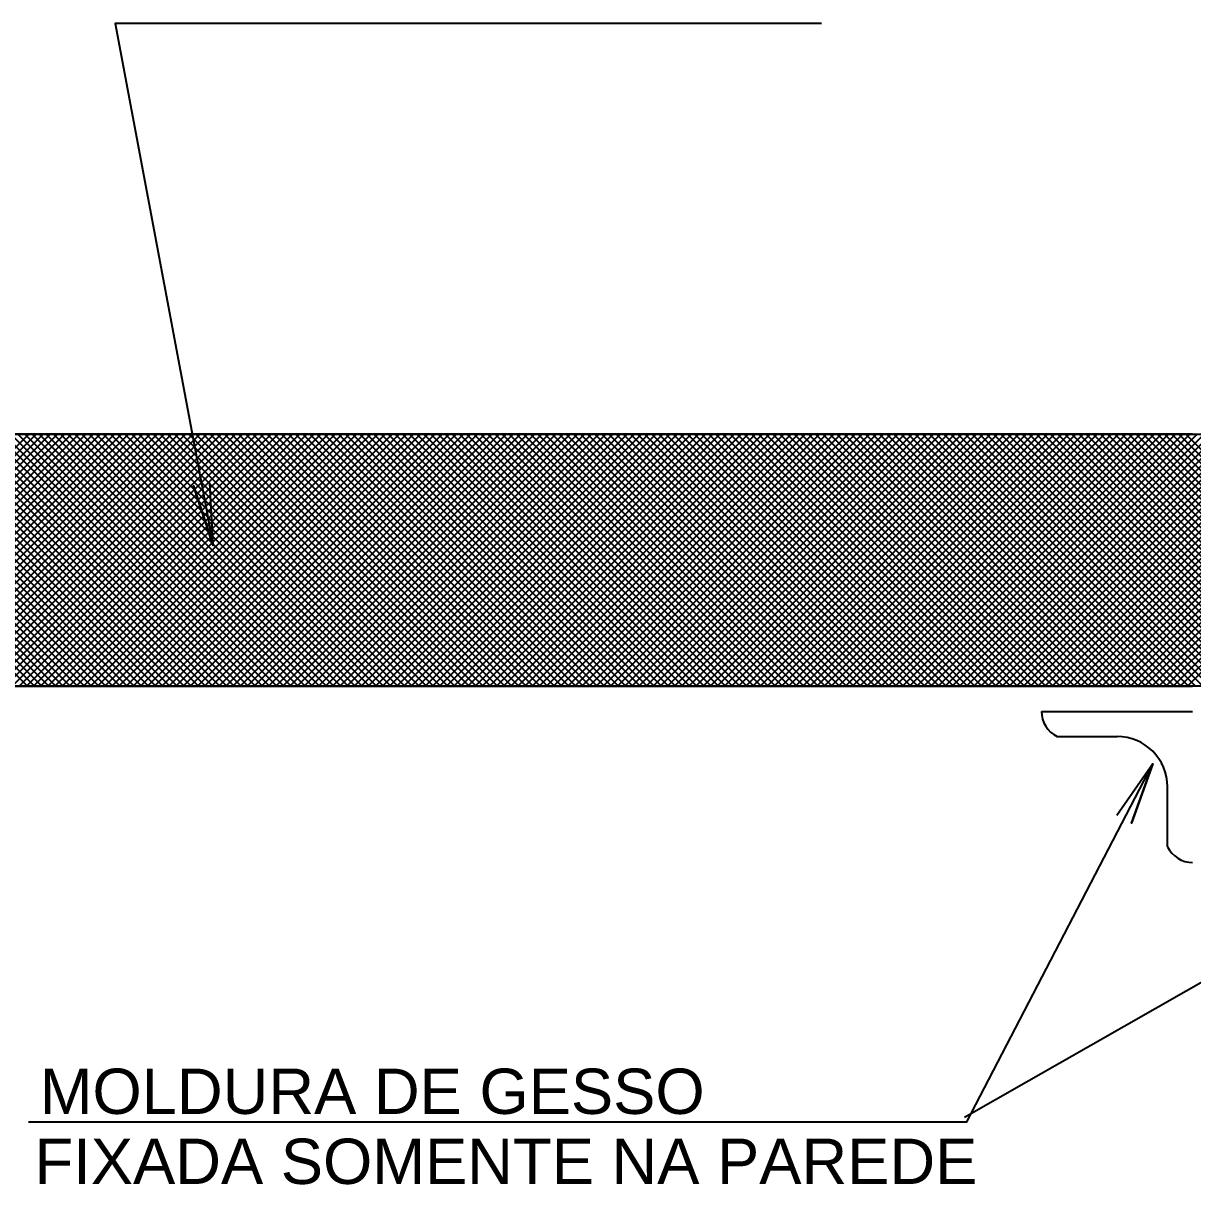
# Model space of a CAD drawing. Extents: x 0 to 119, y 0 to 84.
# Drawn here: x 80.808 to 83.13, y 52.629 to 54.935 of the extents above; entities that cross this region are included whole.
import ezdxf

# ---------------------------------------------------------------- set-up
doc = ezdxf.new("R2010")
doc.units = 0
doc.header["$MEASUREMENT"] = 0
for name, color, linetype in [('29', 9, 'CONTINUOUS'), ('3', 7, 'CONTINUOUS'), ('6', 178, 'CONTINUOUS')]:
    doc.layers.add(name, color=color, linetype=linetype)
doc.styles.add('TQS_ARIAL', font='arial.ttf')

msp = doc.modelspace()

# ---------------------------------------------------------------- linework, layer by layer
at = {"layer": '29', "color": 9, "linetype": 'Continuous'}
for p, q in [((80.31632, 54.118821), (80.81632, 53.618821)), ((80.319173, 53.618821), (80.819173, 54.118821)), ((80.330462, 54.118821), (80.830462, 53.618821)), ((80.333315, 53.618821), (80.833315, 54.118821)), ((80.344604, 54.118821), (80.844604, 53.618821)), ((80.347458, 53.618821), (80.847458, 54.118821)), ((80.358746, 54.118821), (80.858746, 53.618821)), ((80.3616, 53.618821), (80.8616, 54.118821)), ((80.372889, 54.118821), (80.872889, 53.618821)), ((80.375742, 53.618821), (80.875742, 54.118821)), ((80.387031, 54.118821), (80.887031, 53.618821)), ((80.389884, 53.618821), (80.889884, 54.118821)), ((80.401173, 54.118821), (80.901173, 53.618821)), ((80.404026, 53.618821), (80.904026, 54.118821)), ((80.415315, 54.118821), (80.915315, 53.618821)), ((80.418168, 53.618821), (80.918168, 54.118821)), ((80.429457, 54.118821), (80.929457, 53.618821)), ((80.43231, 53.618821), (80.93231, 54.118821)), ((80.443599, 54.118821), (80.943599, 53.618821)), ((80.446452, 53.618821), (80.946452, 54.118821)), ((80.457741, 54.118821), (80.957741, 53.618821)), ((80.460595, 53.618821), (80.960595, 54.118821)), ((80.471884, 54.118821), (80.971884, 53.618821)), ((80.474737, 53.618821), (80.974737, 54.118821)), ((80.486026, 54.118821), (80.986026, 53.618821)), ((80.488879, 53.618821), (80.988879, 54.118821)), ((80.500168, 54.118821), (81.000168, 53.618821)), ((80.503021, 53.618821), (81.003021, 54.118821)), ((80.51431, 54.118821), (81.01431, 53.618821)), ((80.517163, 53.618821), (81.017163, 54.118821)), ((80.528452, 54.118821), (81.028452, 53.618821)), ((80.531305, 53.618821), (81.031305, 54.118821)), ((80.542594, 54.118821), (81.042594, 53.618821)), ((80.545447, 53.618821), (81.045447, 54.118821)), ((80.556736, 54.118821), (81.056736, 53.618821)), ((80.55959, 53.618821), (81.05959, 54.118821)), ((80.570878, 54.118821), (81.070878, 53.618821)), ((80.573732, 53.618821), (81.073732, 54.118821)), ((80.585021, 54.118821), (81.085021, 53.618821)), ((80.587874, 53.618821), (81.087874, 54.118821)), ((80.599163, 54.118821), (81.099163, 53.618821)), ((80.602016, 53.618821), (81.102016, 54.118821)), ((80.613305, 54.118821), (81.113305, 53.618821)), ((80.616158, 53.618821), (81.116158, 54.118821)), ((80.627447, 54.118821), (81.127447, 53.618821)), ((80.6303, 53.618821), (81.1303, 54.118821)), ((80.641589, 54.118821), (81.141589, 53.618821)), ((80.644442, 53.618821), (81.144442, 54.118821)), ((80.655731, 54.118821), (81.155731, 53.618821)), ((80.658585, 53.618821), (81.158585, 54.118821)), ((80.669873, 54.118821), (81.169873, 53.618821)), ((80.672727, 53.618821), (81.172727, 54.118821)), ((80.684016, 54.118821), (81.184016, 53.618821)), ((80.686869, 53.618821), (81.186869, 54.118821)), ((80.698158, 54.118821), (81.198158, 53.618821)), ((80.701011, 53.618821), (81.201011, 54.118821)), ((80.7123, 54.118821), (81.2123, 53.618821)), ((80.715153, 53.618821), (81.215153, 54.118821)), ((80.726442, 54.118821), (81.226442, 53.618821)), ((80.729295, 53.618821), (81.229295, 54.118821)), ((80.740584, 54.118821), (81.240584, 53.618821)), ((80.743437, 53.618821), (81.243437, 54.118821)), ((80.754726, 54.118821), (81.254726, 53.618821)), ((80.757579, 53.618821), (81.257579, 54.118821)), ((80.768868, 54.118821), (81.268868, 53.618821)), ((80.771722, 53.618821), (81.271722, 54.118821)), ((80.783011, 54.118821), (81.283011, 53.618821)), ((80.785864, 53.618821), (81.285864, 54.118821)), ((80.797153, 54.118821), (81.297153, 53.618821)), ((80.800006, 53.618821), (81.300006, 54.118821)), ((80.811295, 54.118821), (81.311295, 53.618821)), ((80.814148, 53.618821), (81.314148, 54.118821)), ((80.825437, 54.118821), (81.325437, 53.618821)), ((80.82829, 53.618821), (81.32829, 54.118821)), ((80.839579, 54.118821), (81.339579, 53.618821)), ((80.842432, 53.618821), (81.342432, 54.118821)), ((80.853721, 54.118821), (81.353721, 53.618821)), ((80.856574, 53.618821), (81.356574, 54.118821)), ((80.867863, 54.118821), (81.367863, 53.618821)), ((80.870717, 53.618821), (81.370717, 54.118821)), ((80.882005, 54.118821), (81.382005, 53.618821)), ((80.884859, 53.618821), (81.384859, 54.118821)), ((80.896148, 54.118821), (81.396148, 53.618821)), ((80.899001, 53.618821), (81.399001, 54.118821)), ((80.91029, 54.118821), (81.41029, 53.618821)), ((80.913143, 53.618821), (81.413143, 54.118821)), ((80.924432, 54.118821), (81.424432, 53.618821)), ((80.927285, 53.618821), (81.427285, 54.118821)), ((80.938574, 54.118821), (81.438574, 53.618821)), ((80.941427, 53.618821), (81.441427, 54.118821)), ((80.952716, 54.118821), (81.452716, 53.618821)), ((80.955569, 53.618821), (81.455569, 54.118821)), ((80.966858, 54.118821), (81.466858, 53.618821)), ((80.969712, 53.618821), (81.469712, 54.118821)), ((80.981, 54.118821), (81.481, 53.618821)), ((80.983854, 53.618821), (81.483854, 54.118821)), ((80.995143, 54.118821), (81.495143, 53.618821)), ((80.997996, 53.618821), (81.497996, 54.118821)), ((81.009285, 54.118821), (81.509285, 53.618821)), ((81.012138, 53.618821), (81.512138, 54.118821)), ((81.023427, 54.118821), (81.523427, 53.618821)), ((81.02628, 53.618821), (81.52628, 54.118821)), ((81.037569, 54.118821), (81.537569, 53.618821)), ((81.040422, 53.618821), (81.540422, 54.118821)), ((81.051711, 54.118821), (81.551711, 53.618821)), ((81.054564, 53.618821), (81.554564, 54.118821)), ((81.065853, 54.118821), (81.565853, 53.618821)), ((81.068706, 53.618821), (81.568706, 54.118821)), ((81.079995, 54.118821), (81.579995, 53.618821)), ((81.082849, 53.618821), (81.582849, 54.118821)), ((81.094137, 54.118821), (81.594137, 53.618821)), ((81.096991, 53.618821), (81.596991, 54.118821)), ((81.10828, 54.118821), (81.60828, 53.618821)), ((81.111133, 53.618821), (81.611133, 54.118821)), ((81.122422, 54.118821), (81.622422, 53.618821)), ((81.125275, 53.618821), (81.625275, 54.118821)), ((81.136564, 54.118821), (81.636564, 53.618821)), ((81.139417, 53.618821), (81.639417, 54.118821)), ((81.150706, 54.118821), (81.650706, 53.618821)), ((81.153559, 53.618821), (81.653559, 54.118821)), ((81.164848, 54.118821), (81.664848, 53.618821)), ((81.167701, 53.618821), (81.667701, 54.118821)), ((81.17899, 54.118821), (81.67899, 53.618821)), ((81.181844, 53.618821), (81.681844, 54.118821)), ((81.193132, 54.118821), (81.693132, 53.618821)), ((81.195986, 53.618821), (81.695986, 54.118821)), ((81.207275, 54.118821), (81.707275, 53.618821)), ((81.210128, 53.618821), (81.710128, 54.118821)), ((81.221417, 54.118821), (81.721417, 53.618821)), ((81.22427, 53.618821), (81.72427, 54.118821)), ((81.235559, 54.118821), (81.735559, 53.618821)), ((81.238412, 53.618821), (81.738412, 54.118821)), ((81.249701, 54.118821), (81.749701, 53.618821)), ((81.252554, 53.618821), (81.752554, 54.118821)), ((81.263843, 54.118821), (81.763843, 53.618821)), ((81.266696, 53.618821), (81.766696, 54.118821)), ((81.277985, 54.118821), (81.777985, 53.618821)), ((81.280838, 53.618821), (81.780838, 54.118821)), ((81.292127, 54.118821), (81.792127, 53.618821)), ((81.294981, 53.618821), (81.794981, 54.118821)), ((81.30627, 54.118821), (81.80627, 53.618821)), ((81.309123, 53.618821), (81.809123, 54.118821)), ((81.320412, 54.118821), (81.820412, 53.618821)), ((81.323265, 53.618821), (81.823265, 54.118821)), ((81.334554, 54.118821), (81.834554, 53.618821)), ((81.337407, 53.618821), (81.837407, 54.118821)), ((81.348696, 54.118821), (81.848696, 53.618821)), ((81.351549, 53.618821), (81.851549, 54.118821)), ((81.362838, 54.118821), (81.862838, 53.618821)), ((81.365691, 53.618821), (81.865691, 54.118821)), ((81.37698, 54.118821), (81.87698, 53.618821)), ((81.379833, 53.618821), (81.879833, 54.118821)), ((81.391122, 54.118821), (81.891122, 53.618821)), ((81.393976, 53.618821), (81.893976, 54.118821)), ((81.405264, 54.118821), (81.905264, 53.618821)), ((81.408118, 53.618821), (81.908118, 54.118821)), ((81.419407, 54.118821), (81.919407, 53.618821)), ((81.42226, 53.618821), (81.92226, 54.118821)), ((81.433549, 54.118821), (81.933549, 53.618821)), ((81.436402, 53.618821), (81.936402, 54.118821)), ((81.447691, 54.118821), (81.947691, 53.618821)), ((81.450544, 53.618821), (81.950544, 54.118821)), ((81.461833, 54.118821), (81.961833, 53.618821)), ((81.464686, 53.618821), (81.964686, 54.118821)), ((81.475975, 54.118821), (81.975975, 53.618821)), ((81.478828, 53.618821), (81.978828, 54.118821)), ((81.490117, 54.118821), (81.990117, 53.618821)), ((81.492971, 53.618821), (81.992971, 54.118821)), ((81.504259, 54.118821), (82.004259, 53.618821)), ((81.507113, 53.618821), (82.007113, 54.118821)), ((81.518402, 54.118821), (82.018402, 53.618821)), ((81.521255, 53.618821), (82.021255, 54.118821)), ((81.532544, 54.118821), (82.032544, 53.618821)), ((81.535397, 53.618821), (82.035397, 54.118821)), ((81.546686, 54.118821), (82.046686, 53.618821)), ((81.549539, 53.618821), (82.049539, 54.118821)), ((81.560828, 54.118821), (82.060828, 53.618821)), ((81.563681, 53.618821), (82.063681, 54.118821)), ((81.57497, 54.118821), (82.07497, 53.618821)), ((81.577823, 53.618821), (82.077823, 54.118821)), ((81.589112, 54.118821), (82.089112, 53.618821)), ((81.591965, 53.618821), (82.091965, 54.118821)), ((81.603254, 54.118821), (82.103254, 53.618821)), ((81.606108, 53.618821), (82.106108, 54.118821)), ((81.617397, 54.118821), (82.117397, 53.618821)), ((81.62025, 53.618821), (82.12025, 54.118821)), ((81.631539, 54.118821), (82.131539, 53.618821)), ((81.634392, 53.618821), (82.134392, 54.118821)), ((81.645681, 54.118821), (82.145681, 53.618821)), ((81.648534, 53.618821), (82.148534, 54.118821)), ((81.659823, 54.118821), (82.159823, 53.618821)), ((81.662676, 53.618821), (82.162676, 54.118821)), ((81.673965, 54.118821), (82.173965, 53.618821)), ((81.676818, 53.618821), (82.176818, 54.118821)), ((81.688107, 54.118821), (82.188107, 53.618821)), ((81.69096, 53.618821), (82.19096, 54.118821)), ((81.702249, 54.118821), (82.202249, 53.618821)), ((81.705103, 53.618821), (82.205103, 54.118821)), ((81.716391, 54.118821), (82.216391, 53.618821)), ((81.719245, 53.618821), (82.219245, 54.118821)), ((81.730534, 54.118821), (82.230534, 53.618821)), ((81.733387, 53.618821), (82.233387, 54.118821)), ((81.744676, 54.118821), (82.244676, 53.618821)), ((81.747529, 53.618821), (82.247529, 54.118821)), ((81.758818, 54.118821), (82.258818, 53.618821)), ((81.761671, 53.618821), (82.261671, 54.118821)), ((81.77296, 54.118821), (82.27296, 53.618821)), ((81.775813, 53.618821), (82.275813, 54.118821)), ((81.787102, 54.118821), (82.287102, 53.618821)), ((81.789955, 53.618821), (82.289955, 54.118821)), ((81.801244, 54.118821), (82.301244, 53.618821)), ((81.804098, 53.618821), (82.304098, 54.118821)), ((81.815386, 54.118821), (82.315386, 53.618821)), ((81.81824, 53.618821), (82.31824, 54.118821)), ((81.829529, 54.118821), (82.329529, 53.618821)), ((81.832382, 53.618821), (82.332382, 54.118821)), ((81.843671, 54.118821), (82.343671, 53.618821)), ((81.846524, 53.618821), (82.346524, 54.118821)), ((81.857813, 54.118821), (82.357813, 53.618821)), ((81.860666, 53.618821), (82.360666, 54.118821)), ((81.871955, 54.118821), (82.371955, 53.618821)), ((81.874808, 53.618821), (82.374808, 54.118821)), ((81.886097, 54.118821), (82.386097, 53.618821)), ((81.88895, 53.618821), (82.38895, 54.118821)), ((81.900239, 54.118821), (82.400239, 53.618821)), ((81.903092, 53.618821), (82.403092, 54.118821)), ((81.914381, 54.118821), (82.414381, 53.618821)), ((81.917235, 53.618821), (82.417235, 54.118821)), ((81.928523, 54.118821), (82.428523, 53.618821)), ((81.931377, 53.618821), (82.431377, 54.118821)), ((81.942666, 54.118821), (82.442666, 53.618821)), ((81.945519, 53.618821), (82.445519, 54.118821)), ((81.956808, 54.118821), (82.456808, 53.618821)), ((81.959661, 53.618821), (82.459661, 54.118821)), ((81.97095, 54.118821), (82.47095, 53.618821)), ((81.973803, 53.618821), (82.473803, 54.118821)), ((81.985092, 54.118821), (82.485092, 53.618821)), ((81.987945, 53.618821), (82.487945, 54.118821)), ((81.999234, 54.118821), (82.499234, 53.618821)), ((82.002087, 53.618821), (82.502087, 54.118821)), ((82.013376, 54.118821), (82.513376, 53.618821)), ((82.01623, 53.618821), (82.51623, 54.118821)), ((82.027518, 54.118821), (82.527518, 53.618821)), ((82.030372, 53.618821), (82.530372, 54.118821)), ((82.041661, 54.118821), (82.541661, 53.618821)), ((82.044514, 53.618821), (82.544514, 54.118821)), ((82.055803, 54.118821), (82.555803, 53.618821)), ((82.058656, 53.618821), (82.558656, 54.118821)), ((82.069945, 54.118821), (82.569945, 53.618821)), ((82.072798, 53.618821), (82.572798, 54.118821)), ((82.084087, 54.118821), (82.584087, 53.618821)), ((82.08694, 53.618821), (82.58694, 54.118821)), ((82.098229, 54.118821), (82.598229, 53.618821)), ((82.101082, 53.618821), (82.601082, 54.118821)), ((82.112371, 54.118821), (82.612371, 53.618821)), ((82.115224, 53.618821), (82.615224, 54.118821)), ((82.126513, 54.118821), (82.626513, 53.618821)), ((82.129367, 53.618821), (82.629367, 54.118821)), ((82.140656, 54.118821), (82.640656, 53.618821)), ((82.143509, 53.618821), (82.643509, 54.118821)), ((82.154798, 54.118821), (82.654798, 53.618821)), ((82.157651, 53.618821), (82.657651, 54.118821)), ((82.16894, 54.118821), (82.66894, 53.618821)), ((82.171793, 53.618821), (82.671793, 54.118821)), ((82.183082, 54.118821), (82.683082, 53.618821)), ((82.185935, 53.618821), (82.685935, 54.118821)), ((82.197224, 54.118821), (82.697224, 53.618821)), ((82.200077, 53.618821), (82.700077, 54.118821)), ((82.211366, 54.118821), (82.711366, 53.618821)), ((82.214219, 53.618821), (82.714219, 54.118821)), ((82.225508, 54.118821), (82.725508, 53.618821)), ((82.228362, 53.618821), (82.728362, 54.118821)), ((82.23965, 54.118821), (82.73965, 53.618821)), ((82.242504, 53.618821), (82.742504, 54.118821)), ((82.253793, 54.118821), (82.753793, 53.618821)), ((82.256646, 53.618821), (82.756646, 54.118821)), ((82.267935, 54.118821), (82.767935, 53.618821)), ((82.270788, 53.618821), (82.770788, 54.118821)), ((82.282077, 54.118821), (82.782077, 53.618821)), ((82.28493, 53.618821), (82.78493, 54.118821)), ((82.296219, 54.118821), (82.796219, 53.618821)), ((82.299072, 53.618821), (82.799072, 54.118821)), ((82.310361, 54.118821), (82.810361, 53.618821)), ((82.313214, 53.618821), (82.813214, 54.118821)), ((82.324503, 54.118821), (82.824503, 53.618821)), ((82.327357, 53.618821), (82.827357, 54.118821)), ((82.338645, 54.118821), (82.838645, 53.618821)), ((82.341499, 53.618821), (82.841499, 54.118821)), ((82.352788, 54.118821), (82.852788, 53.618821)), ((82.355641, 53.618821), (82.855641, 54.118821)), ((82.36693, 54.118821), (82.86693, 53.618821)), ((82.369783, 53.618821), (82.869783, 54.118821)), ((82.381072, 54.118821), (82.881072, 53.618821)), ((82.383925, 53.618821), (82.883925, 54.118821)), ((82.395214, 54.118821), (82.895214, 53.618821)), ((82.398067, 53.618821), (82.898067, 54.118821)), ((82.409356, 54.118821), (82.909356, 53.618821)), ((82.412209, 53.618821), (82.912209, 54.118821)), ((82.423498, 54.118821), (82.923498, 53.618821)), ((82.426351, 53.618821), (82.926351, 54.118821)), ((82.43764, 54.118821), (82.93764, 53.618821)), ((82.440494, 53.618821), (82.940494, 54.118821)), ((82.451783, 54.118821), (82.951783, 53.618821)), ((82.454636, 53.618821), (82.954636, 54.118821)), ((82.465925, 54.118821), (82.965925, 53.618821)), ((82.468778, 53.618821), (82.968778, 54.118821)), ((82.480067, 54.118821), (82.980067, 53.618821)), ((82.48292, 53.618821), (82.98292, 54.118821)), ((82.494209, 54.118821), (82.994209, 53.618821)), ((82.497062, 53.618821), (82.997062, 54.118821)), ((82.508351, 54.118821), (83.008351, 53.618821)), ((82.511204, 53.618821), (83.011204, 54.118821)), ((82.522493, 54.118821), (83.022493, 53.618821)), ((82.525346, 53.618821), (83.025346, 54.118821)), ((82.536635, 54.118821), (83.036635, 53.618821)), ((82.539489, 53.618821), (83.039489, 54.118821)), ((82.550777, 54.118821), (83.050777, 53.618821)), ((82.553631, 53.618821), (83.053631, 54.118821)), ((82.56492, 54.118821), (83.06492, 53.618821)), ((82.567773, 53.618821), (83.067773, 54.118821)), ((82.579062, 54.118821), (83.079062, 53.618821)), ((82.581915, 53.618821), (83.081915, 54.118821)), ((82.593204, 54.118821), (83.093204, 53.618821)), ((82.596057, 53.618821), (83.096057, 54.118821)), ((82.607346, 54.118821), (83.107346, 53.618821)), ((82.610199, 53.618821), (83.110199, 54.118821)), ((82.621488, 54.118821), (83.121488, 53.618821)), ((82.624341, 53.618821), (83.124341, 54.118821)), ((82.63563, 54.118821), (83.13563, 53.618821)), ((82.638484, 53.618821), (83.138484, 54.118821)), ((82.649772, 54.118821), (83.149772, 53.618821)), ((82.652626, 53.618821), (83.152626, 54.118821)), ((82.663915, 54.118821), (83.163915, 53.618821)), ((82.666768, 53.618821), (83.166768, 54.118821)), ((82.678057, 54.118821), (83.178057, 53.618821)), ((82.68091, 53.618821), (83.18091, 54.118821)), ((82.692199, 54.118821), (83.192199, 53.618821)), ((82.695052, 53.618821), (83.195052, 54.118821)), ((82.706341, 54.118821), (83.206341, 53.618821)), ((82.709194, 53.618821), (83.209194, 54.118821)), ((82.720483, 54.118821), (83.220483, 53.618821)), ((82.723336, 53.618821), (83.223336, 54.118821)), ((82.734625, 54.118821), (83.234625, 53.618821)), ((82.737478, 53.618821), (83.237478, 54.118821)), ((82.748767, 54.118821), (83.248767, 53.618821)), ((82.751621, 53.618821), (83.251621, 54.118821)), ((82.762909, 54.118821), (83.262909, 53.618821)), ((82.765763, 53.618821), (83.265763, 54.118821)), ((82.777052, 54.118821), (83.277052, 53.618821)), ((82.779905, 53.618821), (83.279905, 54.118821)), ((82.791194, 54.118821), (83.291194, 53.618821)), ((82.794047, 53.618821), (83.294047, 54.118821)), ((82.805336, 54.118821), (83.305336, 53.618821)), ((82.808189, 53.618821), (83.308189, 54.118821)), ((82.819478, 54.118821), (83.319478, 53.618821)), ((82.822331, 53.618821), (83.322331, 54.118821)), ((82.83362, 54.118821), (83.33362, 53.618821)), ((82.836473, 53.618821), (83.336473, 54.118821)), ((82.847762, 54.118821), (83.347762, 53.618821)), ((82.850616, 53.618821), (83.350616, 54.118821)), ((82.861904, 54.118821), (83.361904, 53.618821)), ((82.864758, 53.618821), (83.364758, 54.118821)), ((82.876047, 54.118821), (83.376047, 53.618821)), ((82.8789, 53.618821), (83.3789, 54.118821)), ((82.890189, 54.118821), (83.390189, 53.618821)), ((82.893042, 53.618821), (83.393042, 54.118821)), ((82.904331, 54.118821), (83.404331, 53.618821)), ((82.907184, 53.618821), (83.407184, 54.118821)), ((82.918473, 54.118821), (83.418473, 53.618821)), ((82.921326, 53.618821), (83.421326, 54.118821)), ((82.932615, 54.118821), (83.432615, 53.618821)), ((82.935468, 53.618821), (83.435468, 54.118821)), ((82.946757, 54.118821), (83.446757, 53.618821)), ((82.94961, 53.618821), (83.44961, 54.118821)), ((82.960899, 54.118821), (83.460899, 53.618821)), ((82.963753, 53.618821), (83.463753, 54.118821)), ((82.975042, 54.118821), (83.475042, 53.618821)), ((82.977895, 53.618821), (83.477895, 54.118821)), ((82.989184, 54.118821), (83.489184, 53.618821)), ((82.992037, 53.618821), (83.492037, 54.118821)), ((83.003326, 54.118821), (83.503326, 53.618821)), ((83.006179, 53.618821), (83.506179, 54.118821)), ((83.017468, 54.118821), (83.517468, 53.618821)), ((83.020321, 53.618821), (83.520321, 54.118821)), ((83.03161, 54.118821), (83.53161, 53.618821)), ((83.034463, 53.618821), (83.534463, 54.118821)), ((83.045752, 54.118821), (83.545752, 53.618821)), ((83.048605, 53.618821), (83.548605, 54.118821)), ((83.059894, 54.118821), (83.559894, 53.618821)), ((83.062748, 53.618821), (83.562748, 54.118821)), ((83.074036, 54.118821), (83.574036, 53.618821)), ((83.07689, 53.618821), (83.57689, 54.118821)), ((83.088179, 54.118821), (83.588179, 53.618821)), ((83.091032, 53.618821), (83.591032, 54.118821)), ((83.102321, 54.118821), (83.602321, 53.618821)), ((83.105174, 53.618821), (83.605174, 54.118821)), ((83.116463, 54.118821), (83.616463, 53.618821)), ((83.119316, 53.618821), (83.619316, 54.118821))]:
    msp.add_line(p, q, dxfattribs=at)
msp.add_lwpolyline([(76.660383, 53.618821), (76.660383, 54.118821), (84.654183, 54.118821), (84.654183, 53.952154), (84.904183, 53.868821), (84.404183, 53.868821), (84.654183, 53.785488), (84.654183, 53.618821), (76.660383, 53.618821)], dxfattribs=at)
at = {"layer": '3', "color": 7, "linetype": 'Continuous'}
for p, q in [((82.829773, 53.568821), (83.129773, 53.568821)), ((82.860663, 53.518821), (82.979773, 53.518821)), ((83.079773, 53.299711), (83.079773, 53.418821))]:
    msp.add_line(p, q, dxfattribs=at)
for points in [[(82.393072, 54.934701), (80.990152, 54.934701), (81.185099, 53.897795), (81.146165, 54.016577), (81.185099, 53.897795), (81.178235, 54.022607)], [(82.677135, 52.762886), (83.940425, 53.483274), (83.840851, 53.40771), (83.940425, 53.483274), (83.824686, 53.436057)], [(80.818071, 52.753573), (82.681362, 52.753573), (83.050774, 53.464593), (83.008116, 53.347097), (83.050774, 53.464593), (82.979159, 53.362141)]]:
    msp.add_lwpolyline(points, dxfattribs=at)
for centre, radius, start, end in [((82.885731, 53.56885), 0.055958, 296.614168, 296.614168), ((82.885731, 53.56885), 0.055958, 180.029976, 243.385832), ((82.979773, 53.418821), 0.1, 0, 90), ((83.129802, 53.32478), 0.055958, 206.614168, 269.970024)]:
    msp.add_arc(centre, radius, start, end, dxfattribs=at)
at = {"layer": '6', "color": 178, "linetype": 'Continuous'}
for p, q in [((83.129773, 54.118821), (76.660383, 54.118821)), ((76.660383, 53.618821), (83.129773, 53.618821))]:
    msp.add_line(p, q, dxfattribs=at)

# ---------------------------------------------------------------- texts
at = {"layer": '3', "color": 7, "linetype": 'Continuous', "style": 'TQS_ARIAL'}
for s, p in [('MOLDURA DE GESSO', (80.840604, 52.769461)), ('FIXADA SOMENTE NA PAREDE', (80.830327, 52.630435))]:
    msp.add_text(s, height=0.09, dxfattribs=at).set_placement(p)

doc.saveas('drawing.dxf')
